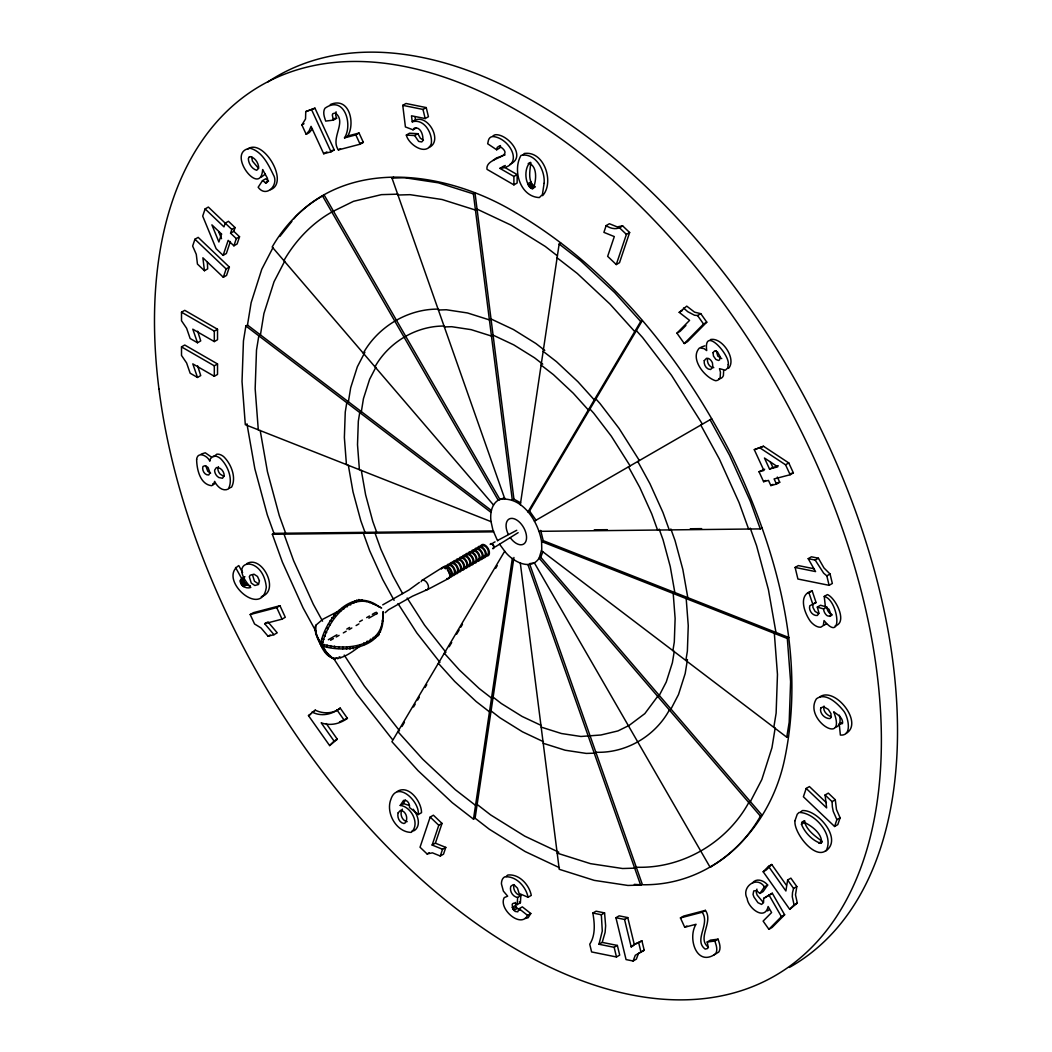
<?xml version="1.0" encoding="UTF-8"?>
<svg xmlns="http://www.w3.org/2000/svg" width="1052" height="1052" viewBox="0 0 1052 1052"><rect width="100%" height="100%" fill="white"/><g stroke="black" fill="none" stroke-linecap="round" stroke-linejoin="round"><path stroke-width="1.5" d="M252.533 574.892L254.466 581.204L258.056 583.636M716.241 350.737L717.819 356.141L721.751 358.6M383.073 615.315L383.178 611.528L382.862 618.182L383.178 613.355M707.483 358.771C706.799 362.664 709.482 367.687 713.795 367.661M517.176 904.615L517.637 897.487L520.858 895.62L520.398 902.747L517.176 904.615L516.006 903.813A5.773 3.327 60 0 0 512.192 904.312L512.771 909.033L515.191 911.44L517.768 911.821L519.109 908.731L522.331 906.863L530.8 913.504L528.13 917.738L525.093 918.449M339.928 610.384L322.78 619.273L315.718 625.348L315.679 633.225L321.281 645.639C344.228 653.542 385.505 648.361 382.862 616.354M801.453 824.242L802.715 821.678C810.513 824.86 822.651 833.526 821.415 842.889L820.744 843.336C812.446 840.679 804.609 832.408 801.453 824.242L804.675 822.375L804.846 820.981L801.624 822.848M315.718 625.348C314.114 631.726 317.993 638.459 321.281 643.811C342.518 650.701 380.561 648.111 382.52 619.799L382.52 621.64M513.968 884.535C512.679 889.348 515.835 894.792 520.858 895.62M499.555 544.173L504.697 551.222L391.923 741.686L417.986 770.603L452.268 802.689L473.479 819.14L512.324 558.415M520.306 504.763L559.151 244.038L560.769 243.104M473.479 819.14L475.096 818.206L513.928 557.481M273.047 247.522L261.777 269.233L251.139 302.66L247.483 325.055L245.866 325.988L243.446 340.927L242.026 381.534L245.313 424.692L491.034 521.621L492.928 530.116L497.622 540.925M672.899 650.636L674.306 641.983L675.121 618.471L673.214 593.486L674.832 592.552L670.242 566.502L663.062 539.834L659.183 529.103M674.253 651.319L672.399 662.668L666.245 682.025L659.275 695.438L657.671 696.371L644.837 713.611L628.491 725.893M685.851 660.472L687.377 651.109L688.258 625.664L686.193 598.601L687.811 597.668L682.84 569.461L675.055 540.596L670.86 528.972M687.456 659.538L685.181 673.582L678.501 694.544L670.966 709.061L669.361 709.995C655.067 736.268 625.861 753.416 595.853 752.246L594.235 753.179L586.266 753.416L565.161 750.221L543.226 743.291M773.812 727.353L776.126 713.124L777.467 674.477L774.338 633.37L775.955 632.436L768.407 589.593L756.585 545.751L750.221 528.104M775.179 727.945L771.958 747.735L761.819 779.571L750.378 801.624L748.761 802.558C726.853 842.665 682.143 868.899 636.289 867.216L634.672 868.15L622.574 868.518L590.514 863.666L557.179 853.133M541.543 550.775L786.751 737.189L789.184 722.251L790.604 681.657L787.317 638.485L541.596 541.57C538.348 522.002 522.883 496.307 500.213 499.319M333.366 120.125L332.314 114.97L332.84 113.669L335.325 113.011C347.344 121.835 329.973 138.206 338.376 149.897L360.113 144.203L363.348 142.336L359.048 133.039L355.826 134.906L344.504 137.865C353.183 124.333 344.109 94.746 325.068 108.172A12.703 7.338 60 0 0 324.305 116.654L325.673 121.098L333.366 120.125L336.601 118.258L335.68 115.194L336.075 111.801M344.504 137.865L347.739 135.997C355.471 123.321 349.395 96.153 330.275 104.582M515.414 902.458L516.006 907.166L519.859 910.138M824.018 706.05C822.532 710.942 827.03 715.413 831.396 716.767M530.839 162.534C530.103 169.99 527.118 182.509 535.363 186.835L532.141 188.702C524.264 184.087 524.028 167.662 530.326 162.35M499.91 168.359C524.974 166.229 510.286 138.535 493.585 136.589A12.703 7.338 60 0 0 488.43 140.297L487.681 143.756L496.662 149.779L497.215 147.411L499.371 146.004C517.702 158.326 485.025 156.34 487.023 169.359L513.902 184.876L517.137 183.009L517.137 174.579L503.145 166.505L499.91 168.359L513.902 176.447L517.137 174.579M500.436 145.557L499.884 147.911L496.662 149.779M634.409 945.025L627.768 917.594L619.155 915.845L615.933 917.712L626.058 959.582L633.107 961.002L635.303 955.255L644.192 950.232L641.917 940.856L635.487 944.144M360.349 645.744C345.411 657.5 329.894 667.455 320.479 644.271C325.239 618.918 352.249 586.135 379.233 606.833M333.352 658.841L326.699 652.503L322.07 645.192C326.725 622.061 350.447 589.383 376.642 605.584L375.051 604.663M768.512 866.361L785.897 890.978L787.632 880.011L790.867 878.144L796.811 886.56L793.576 888.427L792.498 892.701L792.274 896.712L794.076 904.917L789.71 909.322L763.187 871.753L768.512 866.361L771.734 864.494L786.37 885.232M796.811 886.56L795.496 894.844L797.298 903.05L789.71 909.322M542.819 551.932L540.728 557.244L539.124 558.178C530.392 571.591 511.903 560.966 504.697 551.222M598.996 944.249L602.283 931.033L601.35 914.767L604.571 912.899L605.636 925.76L605.11 932.388L602.217 942.395L598.996 944.249L614.144 947.313L617.366 945.446L619.707 955.111L616.472 956.978L591.605 951.942L589.738 944.223C595.708 935.031 594.617 923.34 592.855 913.044L596.076 911.19L604.571 912.899M204.43 270.719L202.891 257.806L223.326 277.281L226.561 275.414L229.362 267.077L198.17 237.371L194.936 239.238L192.647 246.05L196.277 254.321L197.447 264.065L204.43 270.719L207.665 268.852L207.375 262.316M223.116 255.373L228.166 240.356L233.899 245.813L236.305 238.633L230.572 233.176L231.834 229.454L208.349 207.06L205.114 208.927L202.707 216.107L216.12 248.693L223.116 255.373L226.351 253.506L230.388 241.5M230.572 233.176L233.807 231.309L235.056 227.587L228.442 221.288L225.22 223.155L223.971 226.877L205.114 208.927M223.326 277.281L226.127 268.944L229.362 267.077M233.807 231.309L239.54 236.779L237.121 243.959L233.899 245.813M606.162 225.601L603.901 232.36L614.302 236.582L607.662 256.346L616.275 264.552L619.51 262.684L629.635 232.518L622.587 225.812L617.248 226.916L609.397 223.734L606.162 225.601C611.107 229.099 617.787 230.086 622.587 225.812M435.383 843.178L442.024 823.414L433.398 815.208L430.176 817.062L420.037 847.228L427.086 853.948L432.425 852.843L440.288 856.026L443.51 854.158L445.785 847.399L435.383 843.178L432.148 845.045L442.55 849.266L445.785 847.399M616.275 264.552L626.413 234.386L629.635 232.518M432.148 845.045L438.789 825.281L442.024 823.414M440.288 856.026L442.55 849.266M806.2 788.435L803.399 796.772L834.591 826.477L837.813 824.61L840.101 817.798L836.471 809.527L835.301 799.783L828.318 793.129L825.084 794.996L826.635 807.897L806.2 788.435L809.422 786.567L826.451 802.794M834.591 826.477L836.879 819.666L840.101 817.798M218.435 466.654L217.895 468.232A5.484 3.169 60 0 0 220.21 474.176L223.984 476.438M530.8 913.504L527.578 915.371C520.871 928.811 498.161 908.797 504.224 897.619L507.669 896.173L503.382 891.136L501.423 883.864A15.188 8.771 60 0 1 504.697 876.868C515.967 875.619 526.026 886.678 528.065 897.264L531.286 895.397C529.248 884.811 519.201 873.752 507.919 875.014A15.188 8.771 60 0 0 506.13 876.618M242.604 572.538L238.778 565.582C217.396 579.376 262.093 619.286 266.314 587.187C263 553.589 224.839 559.204 250.81 587.437C245.879 589.37 238.751 585.057 240.658 579.494L243.827 577.324M250.258 585.806C246.313 585.911 242.355 581.454 243.88 577.64L244.892 576.693M493.506 505.013L272.179 246.996C284.461 225.693 302.411 206.797 324.187 195.08L499.832 499.319C491.521 503.119 489.864 513.468 491.034 521.621M756.94 889.098L756.27 892.556L757.164 895.134L763.121 902.248M283.869 260.633C295.586 240.303 312.694 222.301 333.458 211.15L353.525 201.313L381.429 194.646L398.064 194.147M284.763 261.067L274.033 281.752L263.907 313.575L260.436 334.904L258.818 335.838L256.504 350.066L255.163 388.714L258.292 429.808M363.269 353.196C378.141 326.633 407.926 308.749 438.513 309.117M364.886 352.262L357.351 366.78L350.684 387.741L348.396 401.772L346.779 402.706L345.253 412.068L344.372 437.527L346.437 464.576M374.959 366.819C388.688 342.321 416.158 325.778 444.378 326.041M375.88 367.227L369.62 379.299L363.453 398.655L361.349 411.621L359.731 412.555L358.324 421.208L357.509 444.707L359.403 469.705M540.728 557.244L762.069 815.247L760.451 816.181C748.511 836.984 731.074 855.434 710.061 867.177L534.416 562.938M418.288 814.537C419.893 801.519 397.117 779.808 390.871 799.415C385.466 813.025 396.63 832.461 411.253 832.369C420.471 824.281 411.371 806.489 400.22 805.451L403.573 800.388C407.361 799.191 410.148 804.215 409.478 807.502L418.288 814.537L421.523 812.67C421.615 801.729 408.702 784.227 397.314 791.433M400.22 805.451L403.455 803.583L405.296 800.125M402.39 809.146C399.26 813.354 401.917 820.889 407.203 821.651M640.707 321.504L527.933 511.969L529.55 511.035L642.325 320.571L640.707 321.504L614.644 292.574L580.362 260.501L559.151 244.038M401.969 726.511L404.441 722.316M413.528 706.983L415.185 704.196M417.657 700.014L419.314 697.226M425.087 687.456L426.744 684.668M449.217 646.704L451.702 642.522M456.66 634.132L459.145 629.938M460.802 627.15L462.459 624.349M495.558 568.448L497.202 565.66M262.487 180.655L258.161 187.243C266.287 198.512 279.411 184.639 273.296 174.685C268.352 164.441 262.132 151.475 250.271 148.279C224.904 151.409 260.554 198.591 262.645 169.569L267.366 178.143L267.839 180.878L266.34 183.087L262.487 180.655L265.722 178.787L268.549 181.115L265.328 182.969M764.436 886.902C756.875 875.132 740.845 887.217 747.17 898.5C747.972 907.823 764.738 921.421 768.131 906.535L771.589 912.544L763.121 921.105L768.907 929.297L772.129 927.43L784.634 914.78L772.286 893.24L763.673 898.382L763.528 902.761L761.556 904.404L757.953 902.682L753.942 897.001L753.048 894.424L753.719 890.965L756.322 890.544L759.912 893.424L764.436 886.902L767.658 885.034C764.068 880.629 756.73 877.592 752.482 882.904M767.658 885.034L763.134 891.557L759.912 893.424M265.288 174.185L261.238 177.144M213.714 456.739L216.751 454.214A13.466 7.772 60 0 1 223.576 456.555C231.111 463.748 236.647 477.542 231.598 487.115L229.56 487.983M413.015 129.804L414.383 128.055C420.774 126.45 423.746 135.879 422.72 140.863L421.734 141.954L418.657 141.415L414.646 135.55L406.335 135.077C408.478 144.611 426.468 156.603 431.281 143.756C432.859 133.42 424.074 118.258 412.252 121.822L411.49 115.799L425.192 118.56L428.427 116.706L426.218 107.58L405.98 103.49L402.758 105.345L405.414 126.937L413.015 129.804L416.237 127.936M301.885 124.964L305.54 118.955L305.751 111.617L314.969 108.185L334.247 149.949L331.025 151.817L323.687 153.737L311.063 126.358L309.209 130.711L306.198 134.327L301.885 124.964L304.028 123.728M279.819 236.476L291.917 221.328M293.942 218.803L295.954 216.278C353.34 158.076 446.048 172.502 510.746 209.795C607.964 265.262 680.67 355.839 731.166 454.385C776.323 547.803 806.358 654.87 784.726 758.65C769.959 830.423 710.994 890.15 634.29 884.377M312.431 128.844L309.42 132.46L306.198 134.327M522.818 155.183L524.264 153.5C544.463 150.475 554.535 182.759 542.582 195.698M819.705 696.911C835.064 686.101 864.179 723.276 845.966 733.468M826.491 623.744L823.953 625.348M679.197 312.365L686.746 306.132L694.583 312.168L700.777 313.667L706.773 322.162L687.495 341.663L684.273 343.531L676.936 333.155L689.573 320.373L679.197 312.365L682.432 310.498M685.917 325.476L680.171 331.288L676.936 333.155M308.473 715.623L315.258 710.153C323.148 714.045 333.247 713.887 340.19 708.088L347.41 718.319C339.862 723.934 330.21 726.117 321.189 722.842L334.076 741.081L329.631 745.579L308.473 715.623L310.616 714.374M313.47 711.954L315.258 710.153M684.273 343.531L703.551 324.029L706.773 322.162M326.265 723.579L337.298 739.214L329.631 745.579M771.734 864.494L766.408 869.886L763.187 871.753M768.907 929.297L781.412 916.647L784.634 914.78M800.467 812.381L802.295 810.592C817.693 809.304 843.678 839.864 825.202 851.331M385.203 612.685L388.412 609.831L412.397 596.234L425.902 590.251M493.059 160.456L496.426 157.984L505.078 154.868M201.169 454.07L205.285 452.794L211.228 456.936M246.931 563.543C262.158 554.785 280.437 591.145 261.304 596.642M808.199 593.144L812.17 590.895L816.076 602.546L809.777 605.781C808.423 610.305 812.486 616.012 817.365 615.499L818.969 613.119L817.312 607.109L820.547 605.242L826.767 607.07L827.03 608.529A5.773 3.327 60 0 0 830.436 613.855M817.312 607.109L823.545 608.924L823.795 610.397A5.773 3.327 60 0 0 827.214 615.722L829.857 616.354L830.935 614.5L829.015 609.318L825.412 606.951L824.242 596.431L827.464 594.577C836.103 598.391 847.833 622.797 835.13 625.874M615.933 917.712L624.546 919.461L631.187 946.892L634.395 944.249L641.917 940.856M767.552 910.927L769.051 909.77M419.367 582.427L408.833 590.067L382.744 604.861M247.588 149.134C262.895 137.47 290.01 182.43 270.469 189.728M340.19 708.088C332.3 714.439 321.32 717.03 312.023 712.02M710.402 339.572C721.961 336.85 736.9 359.1 728.549 368.371M518.136 532.667L495.124 546.961M700.961 347.199L704.853 345.845M422.023 580.362L442.59 567.396M772.286 893.24L763.673 898.382M305.751 111.617L314.969 108.185M323.687 153.737L326.922 151.869M338.376 149.897L340.519 148.648M402.758 105.345L422.983 109.434L426.218 107.58M412.252 121.822C426.257 110.342 444.128 140.955 428.94 147.49M231.834 229.454L235.056 227.587M406.335 135.077L409.557 133.209L417.868 133.696L420.353 138.206L423.443 140.205M414.646 135.55L417.868 133.696M236.305 238.633L239.54 236.779M504.723 498.622L392.002 178.104L393.619 177.183M197.5 342.755L190.149 338.52L186.612 328.263L181.509 320.742L181.509 312.194L184.731 310.327L217.527 329.263L217.527 339.717L214.306 341.584L192.805 329.184L197.5 342.755L200.722 340.887L197.658 331.196M197.5 377.444L190.149 373.21L186.612 362.966L181.509 355.445L181.509 346.884L184.731 345.017L217.527 363.953L217.527 374.42L214.306 376.287L192.805 363.874L197.5 377.444L200.722 375.59L197.658 365.899M181.509 312.194L214.306 331.117L217.527 329.263M392.002 178.104L404.718 177.722L438.382 182.824L473.387 193.884L475.004 192.95L513.928 499.161L520.608 502.817M527.71 183.811L530.931 181.943M181.509 346.884L214.306 365.82L217.527 363.953M528.314 185.297L531.536 183.442M529.038 186.533L532.273 184.665M529.892 187.519L533.114 185.652M530.865 188.242L534.087 186.375M316.336 632.068L303.081 607.872L282.37 562.07L272.35 534.271L273.954 533.351L493.546 530.931M683.524 307.999L687.758 311.694L694.53 315.245L697.555 315.534L700.777 313.667M240.224 580.625L243.459 578.758M240.303 581.914L243.525 580.047M240.803 583.373L244.025 581.506M241.513 584.649L244.748 582.795M242.381 585.727L245.616 583.86M243.406 586.582L246.628 584.715M273.993 634.685L268.05 636.236L261.014 627.939L254.558 623.981L250.192 614.539L253.427 612.672L279.964 605.728L285.289 617.274L282.054 619.141L264.67 623.691L273.993 634.685L277.228 632.817L267.905 621.824M250.192 614.539L276.729 607.596L279.964 605.728M264.67 623.691L266.827 622.442M268.05 636.236L270.206 635M513.928 499.161L512.311 500.094L473.387 193.884M328.369 639.721L336.877 634.803M346.792 629.07L349.632 627.439M359.56 621.706L362.388 620.075M366.648 617.616L369.489 615.972M372.316 614.342L375.156 612.698M534.416 521.148L711.678 418.801M330.578 640.273L333.418 638.643M336.245 636.999L339.086 635.369M343.333 632.909L346.174 631.266M349.014 629.635L351.841 627.991M356.102 625.545L358.929 623.902M368.857 618.168L377.366 613.263M787.317 638.485L788.934 637.551L543.213 540.636L541.596 541.57L541.767 549.381L539.124 558.178L760.451 816.181M776.481 484.091L770.866 485.564L768.486 480.409L763.607 481.685L759.018 471.743L763.897 470.468L754.297 449.677L763.489 446.258L788.776 462.933L793.366 472.874L790.144 474.741L774.101 478.936L776.481 484.091L779.716 482.224L777.336 477.069M754.297 449.677L763.489 446.258M759.018 471.743L764.686 469.231M769.512 468.995L777.73 466.838L764.449 458.014L769.512 468.995L778.217 465.694M760.267 448.113L785.555 464.8L788.776 462.933M763.607 481.685L765.764 480.435M770.866 485.564L773.01 484.315M334.076 741.081L337.298 739.214M539.071 531.339L760.28 528.906L761.898 527.972M795.115 567.449L815.563 571.578L808.199 558.665L811.421 556.797L818.403 558.217L823.979 567.962L830.054 573.997L832.342 583.465L829.107 585.32L797.916 579.021L795.115 567.449L798.35 565.582L814.077 568.764M808.199 558.665L815.182 560.072L818.403 558.217M815.182 560.072L823.637 573.143L826.819 575.865L830.054 573.997M824.242 596.431C838.312 599.758 843.678 644.534 824.058 620.575L823.269 625.611L820.731 627.216L818.811 627.097A15.188 8.771 60 0 1 810.487 621.443C804.346 612.987 797.548 594.446 812.17 590.895M823.545 608.924L826.767 607.07M829.857 616.354L832.014 615.104M427.086 853.948L429.242 852.699M786.751 737.189L788.369 736.255M512.114 907.468L515.348 905.601M512.771 909.033L516.006 907.166M513.823 910.401L517.045 908.533M839.259 724.131L842.481 723.566C843.507 717.99 837.471 714.545 833.697 711.796C847.649 747.709 803.018 719.213 816.47 698.778C825.952 691.651 838.418 704.275 844.112 711.56C848.359 717.766 852.436 736.295 840.364 735.046L839.259 724.131L842.494 722.264M520.319 563.096L559.243 869.294L594.248 880.366L627.913 885.455L640.629 885.074L642.233 884.14L529.524 563.635L534.035 562.925M710.061 867.177L711.678 866.243M624.546 919.461L627.768 917.594M836.879 819.666L833.25 811.394L832.356 806.858L832.079 801.65L835.301 799.783M802.058 822.085L804.201 820.836M713.637 955.032L718.7 952.086A12.703 7.338 60 0 0 719.476 943.618L718.095 939.173L714.873 941.04L716.241 945.485A12.703 7.338 60 0 1 715.478 953.954C696.45 967.38 687.364 937.805 696.043 924.274L684.721 927.233L680.434 917.923L683.655 916.068L705.405 910.374C713.808 922.065 696.437 938.437 708.456 947.26M631.187 946.892L633.343 945.643M818.745 843.073L821.98 841.219C815.274 836.287 807.226 830.659 804.675 822.375M819.863 843.388L822.006 842.152M680.434 917.923L702.184 912.242L705.405 910.374M684.721 927.233L686.877 925.984M633.107 961.002L636.342 959.135L638.525 953.388L644.192 950.232M702.184 912.242C710.573 923.932 693.202 940.291 705.221 949.114L707.707 948.457L708.233 947.168L707.181 942.013L710.416 940.146L718.095 939.173M794.076 904.917L797.298 903.05M492.862 543.056L495.045 541.859M497.806 540.347L516.742 530.274M528.183 163.586L528.906 163.191C537.914 166.492 536.204 181.483 533.232 188.492L532.141 188.702M427.401 589.659L448.902 578.324M347.41 718.319L339.467 721.909M628.754 725.617L617.905 730.943L600.929 734.993L580.928 736.479L561.439 733.52L541.162 727.116M503.145 166.505L505.289 165.48M510.194 164.099C526.329 157.09 509.194 135.55 496.82 134.722A12.703 7.338 60 0 0 492.849 136.181M835.393 727.3C840.772 726.156 840.706 719.292 839.338 715.136M347.739 135.997L359.048 133.039M331.314 150.712L334.247 149.949M360.244 143.151L363.348 142.336M790.447 473.637L793.366 472.874M776.902 482.96L779.716 482.224M504.552 497.741L498.214 500.239L322.57 196.014M816.076 602.546L813.012 603.927L812.894 607.333L815.076 611.409L818.785 613.618M412.055 831.001L414.475 830.515C421.457 825.347 417.775 814.879 413.226 809.251M333.523 118.652L336.601 118.258M707.181 942.013L714.873 941.04M397.958 195.028L410.056 194.673L442.116 199.525L475.451 210.058L477.056 209.124L511.088 225.154L545.238 246.418L557.481 255.925M438.395 310.011L446.35 309.761L467.469 312.957L489.404 319.9L491.021 318.966L513.429 329.526L535.902 343.517L544.778 350.408M444.338 326.935L451.702 326.712L471.191 329.657L491.468 336.061L493.072 335.128L513.77 344.885L534.534 357.812L542.727 364.176M594.248 529.813L607.241 529.682M690.296 528.761L701.631 528.643M272.35 534.271L493.559 531.839M212.741 483.815L214.845 483.828M403.455 803.583L409.254 805.464M331.761 657.934L335.286 659.223M592.855 913.044L601.35 914.767M602.217 942.395L617.366 945.446M517.637 897.487C512.613 896.659 509.444 891.202 510.746 886.402L512.995 884.771L514.638 885.35L517.466 888.19L519.109 893.464L528.065 897.264M210.637 473.15L207.796 471.335L205.797 465.944M830.436 613.855L831.895 614.513M541.307 725.486L522.081 716.438L501.317 703.512L493.125 697.147L491.521 698.081L479.225 688.547L459.382 669.979L444.286 653.226L445.903 652.293L424.548 625.151L407.163 598.009M543.437 741.699L522.436 731.798L499.95 717.793L491.074 710.915L489.469 711.849L476.161 701.526L454.674 681.42L438.342 663.286M558.796 852.199L524.764 836.156L490.627 814.906L477.148 804.451L475.53 805.372L455.332 789.71L422.694 759.163L397.88 731.627L399.484 730.693L364.373 686.049L344.228 655.08M559.427 867.69L525.106 851.528L489.246 829.186L475.096 818.206M380.982 607.714L377.642 605.913L381.626 608.056M371.895 603.243L373.486 604.15M368.424 601.823L370.002 602.743M364.899 600.613L366.477 601.52M361.586 599.772L363.177 600.692M358.758 599.508L360.349 600.429M356.681 600.008L358.272 600.929M354.695 601.087L356.286 602.007M352.118 602.441L353.709 603.361M349.106 604.032L350.697 604.953M345.832 605.86L347.423 606.78M342.492 607.898L344.083 608.806M339.231 610.107L340.822 611.015M336.245 612.474L337.837 613.395M333.694 614.973L335.286 615.893M331.761 617.59L333.352 618.51M330.131 620.562L331.722 621.482M328.434 624.033L330.026 624.954M326.738 627.781L328.329 628.702M325.121 631.595L326.699 632.515M323.635 635.263L325.226 636.184M322.359 638.577L323.95 639.498M321.36 641.325L322.951 642.246M320.715 643.298L322.306 644.205M320.479 644.271L322.07 645.192M322.306 645.889L320.715 644.981L320.781 643.259M321.36 646.191L322.951 647.111M339.231 656.777L340.822 657.697M322.359 647.795L323.95 648.703M323.635 649.636L325.226 650.557M336.245 657.868L337.837 658.776M325.121 651.596L326.699 652.503M326.738 653.529L328.329 654.449M328.434 655.317L330.026 656.238M330.131 656.829L331.722 657.75M519.241 901.945L520.398 902.747M258.24 167.991L252.454 161.114L251.573 156.735M247.483 325.055L491.402 510.496M245.866 325.988L491.087 512.416M557.1 257.806L577.298 273.481L609.936 304.028L634.75 331.564L636.368 330.63L642.588 337.521L671.478 375.262L702.407 424.153M543.161 351.342L556.469 361.651L577.956 381.758L594.288 399.892L595.905 398.958L599.995 403.508L619.023 428.348L639.379 460.539M541.109 365.097L553.405 374.63L573.248 393.211L588.331 409.951L589.948 409.018L593.736 413.212L611.304 436.159L630.109 465.891M519.109 908.731L527.578 915.371M619.365 227.666L626.413 234.386M825.084 794.996L832.079 801.65M194.936 239.238L226.127 268.944M430.176 817.062L438.789 825.281M439.946 662.352L416.829 632.962L397.998 603.572M392.449 739.543L356.654 693.86L333.51 658.276M529.55 511.035L536.033 520.214M697.555 315.534L703.551 324.029M787.632 880.011L793.576 888.427M336.956 709.942L344.188 720.173M769.051 895.107L781.412 916.647M235.543 567.449L241.671 578.561M710.061 419.735L729.549 455.319L750.26 501.12L760.28 528.906M700.79 425.087L719.331 458.961L739.056 502.58L748.603 529.038M637.775 461.473L649.978 483.775L662.97 512.495L669.256 529.906M628.491 466.825L639.774 487.431L651.767 513.941L657.566 530.037M402.627 593.617L392.856 575.76L380.863 549.236L375.064 533.14L376.669 532.22L372.803 521.476L365.609 494.821L361.296 470.297M394.092 600.324L382.652 579.402L369.66 550.696L363.374 533.272L364.991 532.338L360.797 520.727L353.012 491.849L348.33 465.221M322.57 621.153L313.286 604.216L293.574 560.611L284.027 534.153L285.644 533.219L279.267 515.572L267.445 471.717L260.186 430.465M785.555 464.8L790.144 474.741M770.209 461.631L772.747 467.127M355.826 134.906L360.113 144.203M311.747 110.052L331.025 151.817M276.729 607.596L282.054 619.141M218.619 231.571L221.538 238.699M540.689 530.405L543.213 540.636M273.954 533.351L267.274 514.809L254.847 468.758L246.931 423.759M527.907 564.569L640.629 885.074M808.949 592.763L812.841 604.413M826.819 575.865L829.107 585.32M638.695 942.723L640.957 952.099M422.983 109.434L425.192 118.56M614.144 947.313L616.472 956.978M415.106 116.943L415.487 119.954M723.684 370.251L723.395 375.617A13.466 7.772 60 0 1 718.687 378.825M513.902 176.447L513.902 184.876M382.007 623.52L382.007 625.348M381.297 627.176L381.297 629.017M380.364 630.464L380.364 632.291M379.18 633.041L379.18 634.869M377.707 634.593L377.707 636.434M375.774 635.763L375.774 637.604M373.315 637.328L373.315 639.169M370.422 639.143L370.422 640.97M367.214 641.049L367.214 642.89M363.782 642.943L363.782 644.771M360.244 644.652L360.244 646.48M356.694 646.059L356.694 647.887M353.248 647.019L353.248 648.847M350.014 647.388L350.014 649.215M346.621 647.309L346.621 649.137M342.781 647.046L342.781 648.874M338.678 646.638L338.678 648.466M334.562 646.138L334.562 647.966M330.644 645.586L330.644 647.414M327.146 645.034L327.146 646.862M324.266 644.521L324.266 646.349M322.241 644.1L322.241 645.928M321.281 643.811L321.281 645.639M320.045 642.088L320.045 643.916M319.164 640.418L319.164 642.259M318.204 638.393L318.204 640.234M317.257 636.131L317.257 637.972M316.389 633.764L316.389 635.592M315.679 631.397L315.679 633.225M315.087 627.216L315.219 631.003M214.306 331.117L214.306 341.584M214.306 365.82L214.306 376.287M267.734 82.017A513.994 296.756 60 0 1 787.106 366.175A513.994 296.756 60 0 1 789.394 967.432M508.353 534.442A14.478 8.363 60 0 1 513.836 518.689A14.478 8.363 60 0 1 526.368 539.65A14.478 8.363 60 0 1 510.299 537.677M464.984 556.561A6.365 3.669 60 0 1 469.494 553.957A6.365 3.669 60 0 1 473.992 561.755A6.365 3.669 60 0 1 469.494 564.359M474.255 551.209A6.365 3.669 60 0 1 478.752 548.618A6.365 3.669 60 0 1 483.249 556.403A6.365 3.669 60 0 1 478.752 559.006M468.232 553.523A6.365 3.669 60 0 1 473.361 552.708A6.365 3.669 60 0 1 477.056 560.414A6.365 3.669 60 0 1 472.572 562.57M457.738 560.177A4.984 2.88 60 0 1 463.288 564.227A4.984 2.88 60 0 1 461.144 568.961M456.818 561.479A4.984 2.88 60 0 1 457.173 560.703M452.794 562.425A6.365 3.669 60 0 1 460.329 564.451A6.365 3.669 60 0 1 458.304 571.972M455.884 560.65A6.365 3.669 60 0 1 463.406 562.662A6.365 3.669 60 0 1 461.394 570.197M458.974 558.862A6.365 3.669 60 0 1 466.496 560.887A6.365 3.669 60 0 1 464.484 568.409M466.996 554.838A4.984 2.88 60 0 1 472.545 558.888A4.984 2.88 60 0 1 470.402 563.622M466.075 556.14A4.984 2.88 60 0 1 466.43 555.351M462.052 557.087A6.365 3.669 60 0 1 469.587 559.099A6.365 3.669 60 0 1 467.561 566.633M477.49 548.171A6.365 3.669 60 0 1 482.618 547.356A6.365 3.669 60 0 1 486.313 555.075A6.365 3.669 60 0 1 481.842 557.218M480.58 546.396A6.365 3.669 60 0 1 485.708 545.58A6.365 3.669 60 0 1 489.404 553.286A6.365 3.669 60 0 1 484.919 555.443M443.536 567.778A6.365 3.669 60 0 1 451.058 569.789A6.365 3.669 60 0 1 449.046 577.324M446.627 565.989A6.365 3.669 60 0 1 454.148 568.014A6.365 3.669 60 0 1 452.136 575.536M454.083 562.478A4.984 2.88 60 0 1 459.934 565.424A4.984 2.88 60 0 1 458.054 570.749M449.704 564.214A6.365 3.669 60 0 1 457.239 566.226A6.365 3.669 60 0 1 455.214 573.761M441.432 569.04A6.312 3.643 60 0 1 448.902 571.039A6.312 3.643 60 0 1 446.903 578.508M421.05 581.756A5.365 3.103 60 0 1 427.401 583.452A5.365 3.103 60 0 1 425.692 589.804M447.56 566.831A4.984 2.88 60 0 1 453.11 567.856A4.984 2.88 60 0 1 452.728 574.392M445.39 567.304A4.984 2.88 60 0 1 450.677 570.763A4.984 2.88 60 0 1 449.651 576.18M490.179 544.384A2.827 1.631 60 0 1 493.519 545.278A2.827 1.631 60 0 1 492.625 548.618M450.992 564.266A4.984 2.88 60 0 1 456.555 566.62A4.984 2.88 60 0 1 455.818 572.617M471.309 551.735A6.365 3.669 60 0 1 478.844 553.76A6.365 3.669 60 0 1 476.832 561.281M469.521 553.576A4.984 2.88 60 0 1 475.07 555.929A4.984 2.88 60 0 1 474.334 561.926M463.34 557.139A4.984 2.88 60 0 1 468.548 558.941A4.984 2.88 60 0 1 468.903 565.266M481.869 546.448A4.984 2.88 60 0 1 487.418 548.802A4.984 2.88 60 0 1 486.682 554.798M472.611 551.787A4.984 2.88 60 0 1 478.16 554.154A4.984 2.88 60 0 1 477.424 560.137M478.423 548.999A4.984 2.88 60 0 1 483.986 550.038A4.984 2.88 60 0 1 483.604 556.574M476.254 549.486A4.984 2.88 60 0 1 481.553 552.944A4.984 2.88 60 0 1 480.514 558.362M460.263 558.914A4.984 2.88 60 0 1 465.457 560.729A4.984 2.88 60 0 1 465.812 567.041M444.838 568.396A4.984 2.88 60 0 1 445.746 568.79M447.508 570.355A4.984 2.88 60 0 1 448.244 571.42M448.81 572.59A4.984 2.88 60 0 1 449.151 573.774M490.653 544.384A2.288 1.328 60 0 1 492.27 544.397A2.288 1.328 60 0 1 493.625 546.54M493.625 547.513A2.288 1.328 60 0 1 492.862 548.223M376.143 612.172A1.499 0.868 60 0 1 376.932 613.816M259.436 580.77L258.555 584.504L254.834 585.504L251.244 583.058L249.311 576.759L250.192 575.207L254.005 574.195L257.477 576.457L259.436 580.77M196.632 459.448C196.777 469.179 200.011 484.407 211.61 485.695L213.24 484.827L214.674 481.382C216.896 486.287 222.669 492.02 228.376 488.983C233.412 479.41 227.889 465.615 220.355 458.422A13.466 7.772 60 0 0 213.53 456.081L210.479 458.606L209.808 461.249C207.849 455.845 197.487 450.808 196.632 459.448M713.006 352.604L713.48 356.063L715.873 359.455L718.516 360.455L719.568 359.876L720.331 357.075L717.464 351.894L714.755 350.816L713.006 352.604M544.081 183.403L542.411 194.581L539.36 197.566C520.017 196.803 512.35 169.977 521.042 155.367C535.6 152.474 545.423 170.569 544.081 183.403M728.273 364.426L727.695 368.042L725.315 370.225L719.463 368.634L720.449 372.119L720.173 377.484A13.466 7.772 60 0 1 715.465 380.692C704.209 377.129 689.533 358.14 699.541 347.883L703.998 348.593L706.707 350.566C703.38 325.292 729.891 354.511 728.273 364.426M794.996 820.652C793.3 832.211 814.827 860.444 826.333 850.305C834.131 834.486 814.327 812.315 799.06 812.46L797.245 814.235L794.996 820.652M704.261 360.639C703.564 364.531 706.247 369.554 710.573 369.528L712.848 367.227L712.454 362.993A5.484 3.169 60 0 0 708.233 358.416L706.563 358.272L704.261 360.639M398.156 812.828C396.893 817.009 399.313 822.901 403.968 823.519L405.322 822.769C408.492 818.522 405.98 811.053 400.575 810.316L398.156 812.828M820.784 707.917C819.232 713.19 824.755 718.832 829.91 718.582L830.988 717.609L831.001 713.69L828.279 709.39L823.663 706.734L820.784 707.917M210.005 472.795L208.756 474.978C204.614 475.412 201.708 470.06 202.957 466.457L205.219 465.655L208.02 467.43L210.005 472.795M221.551 234.057L218.895 241.999L211.899 224.865L221.551 234.057M224.207 475.741L222.498 478.265L218.75 477.516L216.988 476.03A5.484 3.169 60 0 1 214.661 470.099L216.383 467.588C220.736 467.075 224.26 471.677 224.207 475.741M249.035 157.235L248.351 158.589C248.443 163.441 251.888 168.964 256.688 170.266L258.7 168.254C258.766 163.376 255.268 157.747 250.363 156.63L249.035 157.235M158.957 389.056A513.994 296.756 60 0 0 746.657 988.867A513.994 296.756 60 0 0 648.177 214.056A513.994 296.756 60 0 0 158.957 389.056"/></g></svg>
